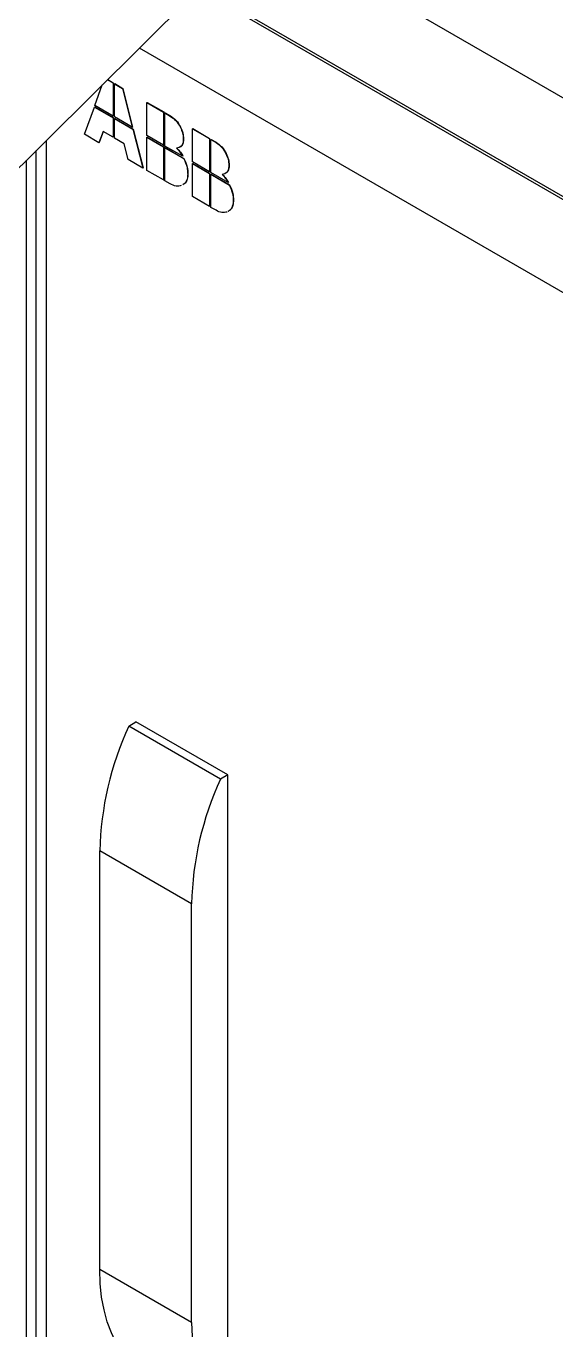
# Model space of a CAD drawing. Header units: millimetres. Extents: x -356 to 237, y 0 to 365.
# Drawn here: x -162.77 to -156.98, y 261.78 to 276.01 of the extents above; entities that cross this region are included whole.
import ezdxf

# ---------------------------------------------------------------- set-up
doc = ezdxf.new("R2010")
doc.units = ezdxf.units.MM

msp = doc.modelspace()

# ---------------------------------------------------------------- linework, layer by layer
at = {"color": 7, "linetype": 'Continuous', "lineweight": 25}
for p, q in [((-169.992, 267.372), (-135.761, 301.333)), ((-148.238, 270.225), (-160.172, 277.115)), ((-146.313, 268.003), (-160.88, 276.412)), ((-147.502, 268.721), (-160.86, 276.432)), ((-146.87, 267.31), (-161.526, 275.771)), ((-162.015, 275.144), (-161.933, 275.368)), ((-161.876, 275.424), (-161.816, 275.39)), ((-161.874, 275.426), (-161.813, 275.391)), ((-161.816, 275.39), (-161.813, 275.391)), ((-161.816, 275.39), (-161.816, 275.029)), ((-161.813, 275.391), (-161.813, 275.03)), ((-161.8, 275.38), (-161.797, 275.382)), ((-161.8, 275.019), (-161.8, 275.38)), ((-161.8, 275.38), (-161.712, 275.329)), ((-161.797, 275.382), (-161.709, 275.331)), ((-161.712, 275.329), (-161.709, 275.331)), ((-161.712, 275.329), (-161.605, 274.907)), ((-161.709, 275.331), (-161.602, 274.908)), ((-162.128, 274.829), (-162.019, 275.127)), ((-162.019, 275.127), (-162.016, 275.129)), ((-162.019, 275.127), (-161.816, 275.01)), ((-162.016, 275.129), (-161.813, 275.011)), ((-161.816, 275.029), (-162.015, 275.144)), ((-161.447, 275.176), (-161.444, 275.178)), ((-161.447, 274.816), (-161.447, 275.176)), ((-161.447, 275.176), (-161.265, 275.072)), ((-161.444, 275.178), (-161.262, 275.073)), ((-161.265, 275.072), (-161.262, 275.073)), ((-161.265, 275.072), (-161.265, 274.711)), ((-161.262, 275.073), (-161.262, 274.712)), ((-161.249, 275.062), (-161.246, 275.064)), ((-161.249, 274.701), (-161.249, 275.062)), ((-161.249, 275.062), (-161.192, 275.029)), ((-161.246, 275.064), (-161.189, 275.031)), ((-161.816, 275.029), (-161.813, 275.03)), ((-161.816, 275.01), (-161.813, 275.011)), ((-161.816, 275.01), (-161.816, 274.797)), ((-161.813, 275.011), (-161.813, 274.798)), ((-161.605, 274.907), (-161.8, 275.019)), ((-161.8, 275), (-161.797, 275.002)), ((-161.8, 274.787), (-161.8, 275)), ((-161.8, 275), (-161.599, 274.884)), ((-161.797, 275.002), (-161.596, 274.886)), ((-161.192, 275.029), (-161.189, 275.031)), ((-161.97, 274.738), (-162.128, 274.829)), ((-161.924, 274.859), (-161.97, 274.738)), ((-161.923, 274.858), (-161.967, 274.739)), ((-161.816, 274.797), (-161.924, 274.859)), ((-161.816, 274.797), (-161.813, 274.798)), ((-161.693, 274.725), (-161.8, 274.787)), ((-161.605, 274.907), (-161.602, 274.908)), ((-161.599, 274.884), (-161.596, 274.886)), ((-161.599, 274.884), (-161.491, 274.461)), ((-161.596, 274.886), (-161.488, 274.463)), ((-161.265, 274.711), (-161.447, 274.816)), ((-161.447, 274.797), (-161.444, 274.798)), ((-161.447, 274.436), (-161.447, 274.797)), ((-161.447, 274.797), (-161.265, 274.692)), ((-161.444, 274.798), (-161.262, 274.693)), ((-161.048, 274.78), (-161.045, 274.782)), ((-160.949, 274.889), (-160.946, 274.891)), ((-160.949, 274.528), (-160.949, 274.889)), ((-160.949, 274.889), (-160.764, 274.782)), ((-160.946, 274.891), (-160.761, 274.784)), ((-160.764, 274.782), (-160.761, 274.784)), ((-160.764, 274.782), (-160.764, 274.421)), ((-160.761, 274.784), (-160.761, 274.423)), ((-162.655, 256.35), (-162.655, 274.652)), ((-162.543, 256.286), (-162.543, 274.762)), ((-161.97, 274.738), (-161.967, 274.739)), ((-161.649, 274.553), (-161.693, 274.725)), ((-161.265, 274.711), (-161.262, 274.712)), ((-161.265, 274.692), (-161.262, 274.693)), ((-161.265, 274.692), (-161.265, 274.331)), ((-161.262, 274.693), (-161.262, 274.333)), ((-161.055, 274.589), (-161.249, 274.701)), ((-161.249, 274.682), (-161.246, 274.684)), ((-161.249, 274.322), (-161.249, 274.682)), ((-161.249, 274.682), (-161.043, 274.564)), ((-161.246, 274.684), (-161.041, 274.565)), ((-160.747, 274.773), (-160.744, 274.774)), ((-160.747, 274.412), (-160.747, 274.773)), ((-160.747, 274.773), (-160.691, 274.74)), ((-160.744, 274.774), (-160.689, 274.742)), ((-160.691, 274.74), (-160.689, 274.742)), ((-162.76, 256.754), (-162.76, 274.547)), ((-161.491, 274.461), (-161.649, 274.553)), ((-161.055, 274.589), (-161.052, 274.591)), ((-161.043, 274.564), (-161.041, 274.565)), ((-160.764, 274.421), (-160.949, 274.528)), ((-160.949, 274.509), (-160.946, 274.511)), ((-160.949, 274.149), (-160.949, 274.509)), ((-160.949, 274.509), (-160.764, 274.402)), ((-160.946, 274.511), (-160.761, 274.404)), ((-160.55, 274.493), (-160.548, 274.495)), ((-161.491, 274.461), (-161.488, 274.463)), ((-161.265, 274.331), (-161.447, 274.436)), ((-161, 274.398), (-160.997, 274.4)), ((-160.764, 274.421), (-160.761, 274.423)), ((-160.764, 274.402), (-160.761, 274.404)), ((-160.764, 274.402), (-160.764, 274.042)), ((-160.761, 274.404), (-160.761, 274.043)), ((-160.558, 274.302), (-160.747, 274.412)), ((-160.747, 274.393), (-160.744, 274.394)), ((-160.747, 274.032), (-160.747, 274.393)), ((-160.747, 274.393), (-160.545, 274.276)), ((-160.744, 274.394), (-160.543, 274.278)), ((-161.265, 274.331), (-161.262, 274.333)), ((-161.192, 274.289), (-161.249, 274.322)), ((-160.558, 274.302), (-160.555, 274.304)), ((-160.545, 274.276), (-160.543, 274.278)), ((-160.764, 274.042), (-160.949, 274.149)), ((-160.503, 274.111), (-160.5, 274.113)), ((-160.764, 274.042), (-160.761, 274.043)), ((-160.691, 274), (-160.747, 274.032)), ((-161.644, 268.371), (-161.565, 268.417)), ((-160.563, 267.838), (-161.565, 268.417)), ((-160.642, 267.792), (-161.644, 268.371)), ((-160.563, 267.838), (-160.642, 267.792)), ((-160.563, 260.911), (-160.563, 267.838)), ((-160.958, 266.43), (-161.96, 267.009)), ((-161.96, 262.441), (-161.96, 267.009)), ((-160.958, 261.862), (-160.958, 266.43)), ((-160.958, 261.862), (-161.96, 262.441))]:
    msp.add_line(p, q, dxfattribs=at)
at = {"color": 7, "linetype": 'Continuous', "lineweight": 25, "flags": 128}
for points in [[(-161.644, 261.443), (-161.716, 261.534), (-161.78, 261.636), (-161.834, 261.748), (-161.879, 261.87), (-161.914, 262.001), (-161.94, 262.14), (-161.955, 262.287), (-161.96, 262.441)], [(-160.958, 261.862), (-160.953, 261.708), (-160.938, 261.562), (-160.912, 261.422), (-160.877, 261.291), (-160.832, 261.169), (-160.778, 261.057), (-160.714, 260.955), (-160.642, 260.865)]]:
    msp.add_lwpolyline(points, dxfattribs=at)
at = {"color": 7, "linetype": 'Continuous', "lineweight": 25}
for centre, end in [((-158.514, 266.927), 178.6414), ((-157.512, 266.349), 178.6415)]:
    msp.add_arc(centre, 3.447, 155.2387, end, dxfattribs=at)
for points, knots in [([(-161.192, 275.029), (-161.17, 275.013), (-161.124, 274.98), (-161.082, 274.912), (-161.053, 274.844), (-161.049, 274.801), (-161.048, 274.78)], [0, 0, 0, 0, 0.267076, 0.563692, 0.793332, 1, 1, 1, 1]), ([(-161.189, 275.031), (-161.167, 275.015), (-161.122, 274.982), (-161.079, 274.914), (-161.05, 274.846), (-161.047, 274.802), (-161.045, 274.782)], [0, 0, 0, 0, 0.267076, 0.5636917, 0.7933312, 1, 1, 1, 1]), ([(-161.048, 274.78), (-161.048, 274.765), (-161.05, 274.736), (-161.066, 274.701), (-161.093, 274.682), (-161.111, 274.679), (-161.121, 274.678)], [0, 0, 0, 0, 0.328216, 0.603995, 0.799263, 1, 1, 1, 1]), ([(-161.045, 274.782), (-161.046, 274.766), (-161.047, 274.738), (-161.062, 274.703), (-161.08, 274.692), (-161.087, 274.688)], [0, 0, 0, 0, 0.4264, 0.78475, 1, 1, 1, 1]), ([(-161.121, 274.678), (-161.107, 274.662), (-161.083, 274.635), (-161.063, 274.603), (-161.055, 274.589)], [0, 0, 0, 0, 0.553533, 1, 1, 1, 1]), ([(-161.118, 274.679), (-161.104, 274.664), (-161.08, 274.637), (-161.061, 274.605), (-161.052, 274.591)], [0, 0, 0, 0, 0.553512, 1, 1, 1, 1]), ([(-160.691, 274.74), (-160.67, 274.725), (-160.625, 274.691), (-160.584, 274.623), (-160.555, 274.556), (-160.552, 274.513), (-160.55, 274.493)], [0, 0, 0, 0, 0.26771, 0.56465, 0.793752, 1, 1, 1, 1]), ([(-160.689, 274.742), (-160.667, 274.726), (-160.622, 274.693), (-160.581, 274.625), (-160.553, 274.558), (-160.549, 274.515), (-160.548, 274.495)], [0, 0, 0, 0, 0.267693, 0.564637, 0.793738, 1, 1, 1, 1]), ([(-161.043, 274.564), (-161.029, 274.533), (-161.005, 274.48), (-161.001, 274.422), (-161, 274.398)], [0, 0, 0, 0, 0.585942, 1, 1, 1, 1]), ([(-161.041, 274.565), (-161.027, 274.534), (-161.003, 274.481), (-160.999, 274.424), (-160.997, 274.4)], [0, 0, 0, 0, 0.5859345, 1, 1, 1, 1]), ([(-160.55, 274.493), (-160.551, 274.478), (-160.552, 274.449), (-160.569, 274.414), (-160.595, 274.395), (-160.614, 274.392), (-160.623, 274.391)], [0, 0, 0, 0, 0.3282111, 0.603985, 0.7992501, 1, 1, 1, 1]), ([(-160.548, 274.495), (-160.548, 274.479), (-160.55, 274.451), (-160.565, 274.416), (-160.583, 274.405), (-160.59, 274.401)], [0, 0, 0, 0, 0.4264, 0.78475, 1, 1, 1, 1]), ([(-161, 274.398), (-161.001, 274.378), (-161.003, 274.342), (-161.024, 274.297), (-161.046, 274.284), (-161.054, 274.279)], [0, 0, 0, 0, 0.4365008, 0.8037827, 1, 1, 1, 1]), ([(-160.997, 274.4), (-160.998, 274.38), (-161.001, 274.343), (-161.021, 274.299), (-161.043, 274.285), (-161.051, 274.281)], [0, 0, 0, 0, 0.436526, 0.803781, 1, 1, 1, 1]), ([(-160.623, 274.391), (-160.61, 274.375), (-160.585, 274.348), (-160.566, 274.316), (-160.558, 274.302)], [0, 0, 0, 0, 0.553618, 1, 1, 1, 1]), ([(-160.621, 274.392), (-160.607, 274.377), (-160.583, 274.349), (-160.563, 274.318), (-160.555, 274.304)], [0, 0, 0, 0, 0.553597, 1, 1, 1, 1]), ([(-161.07, 274.269), (-161.089, 274.265), (-161.132, 274.257), (-161.171, 274.277), (-161.192, 274.289)], [0, 0, 0, 0, 0.451246, 1, 1, 1, 1]), ([(-160.545, 274.276), (-160.531, 274.245), (-160.508, 274.192), (-160.504, 274.135), (-160.503, 274.111)], [0, 0, 0, 0, 0.585936, 1, 1, 1, 1]), ([(-160.543, 274.278), (-160.529, 274.247), (-160.505, 274.194), (-160.501, 274.137), (-160.5, 274.113)], [0, 0, 0, 0, 0.585924, 1, 1, 1, 1]), ([(-160.503, 274.111), (-160.504, 274.091), (-160.506, 274.055), (-160.527, 274.008), (-160.553, 273.993), (-160.563, 273.986)], [0, 0, 0, 0, 0.407455, 0.751246, 1, 1, 1, 1]), ([(-160.5, 274.113), (-160.501, 274.093), (-160.503, 274.056), (-160.525, 274.009), (-160.55, 273.994), (-160.56, 273.988)], [0, 0, 0, 0, 0.4074779, 0.7512524, 1, 1, 1, 1]), ([(-160.571, 273.981), (-160.59, 273.977), (-160.632, 273.968), (-160.67, 273.989), (-160.691, 274)], [0, 0, 0, 0, 0.450655, 1, 1, 1, 1])]:
    msp.add_open_spline(points, degree=3, knots=knots, dxfattribs=at)

doc.saveas('drawing.dxf')
